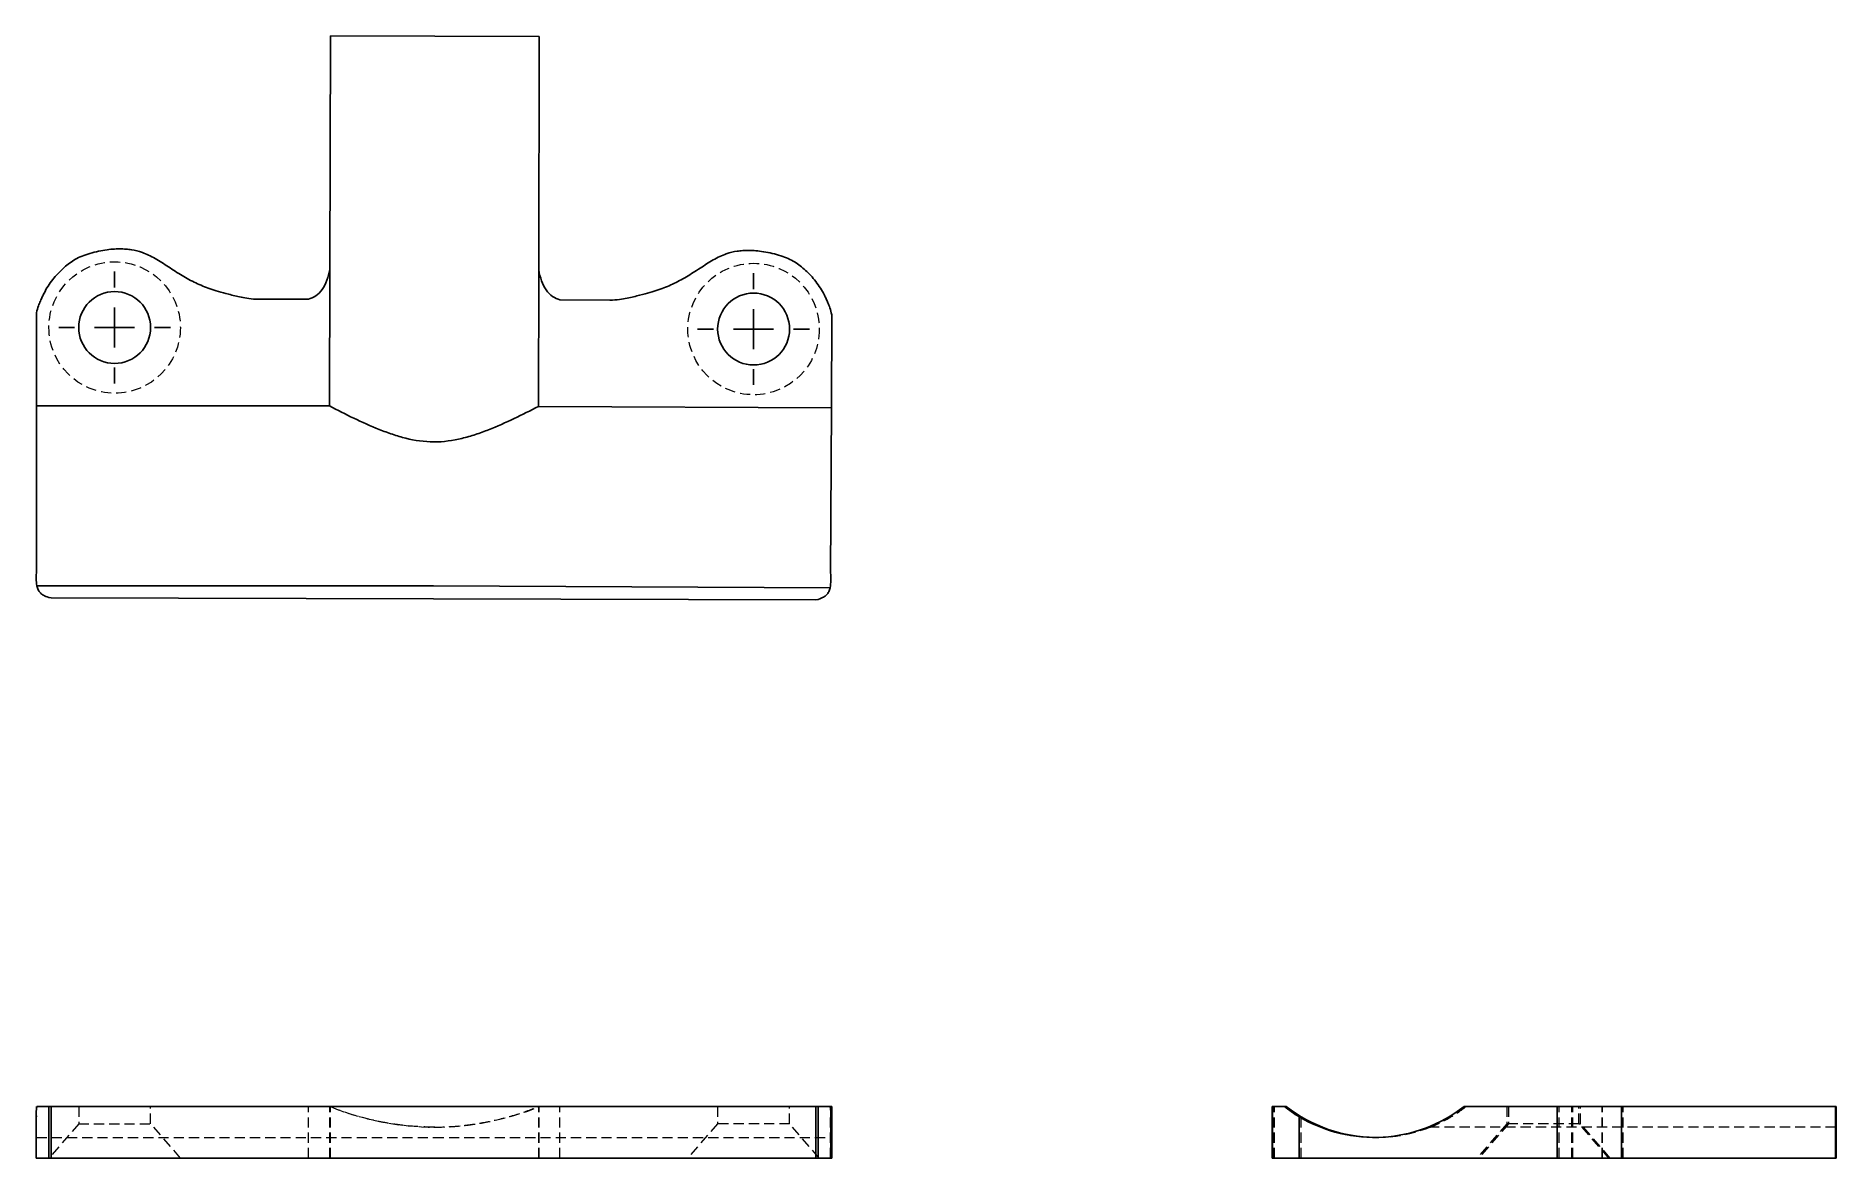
# Model space of a CAD drawing. Header units: millimetres. Extents: x 33 to 258, y 53 to 193.
import ezdxf

# ---------------------------------------------------------------- set-up
doc = ezdxf.new("R2010")
doc.units = ezdxf.units.MM
doc.linetypes.add('HIDDEN', pattern=[1.905, 1.27, -0.635])
doc.layers.add('10', color=7, linetype='Continuous')

# ---------------------------------------------------------------- blocks, each defined once
blk = doc.blocks.new('SW_CENTERMARKSYMBOL_0')
at = {"layer": '10', "color": 0}
for p, q in [((0, 5), (0, 6.99)), ((0, 0), (0, 2.5)), ((-5, 0), (-6.99, 0)), ((0, 0), (-2.5, 0)), ((0, 0), (0, -2.5)), ((0, 0), (2.5, 0)), ((5, 0), (6.99, 0)), ((0, -5), (0, -6.99))]:
    blk.add_line(p, q, dxfattribs=at)
blk = doc.blocks.new('SW_CENTERMARKSYMBOL_1')
at = {"layer": '10', "color": 0}
for p, q in [((0, 5), (0, 6.99)), ((0, 0), (0, 2.5)), ((-5, 0), (-6.99, 0)), ((0, 0), (-2.5, 0)), ((0, 0), (0, -2.5)), ((0, 0), (2.5, 0)), ((5, 0), (6.99, 0)), ((0, -5), (0, -6.99))]:
    blk.add_line(p, q, dxfattribs=at)

msp = doc.modelspace()

# ---------------------------------------------------------------- linework, layer by layer
at = {"color": 7, "linetype": 'Continuous', "lineweight": 25}
for p, q in [((70.11, 193.22), (70.04, 164.05)), ((70.11, 193.22), (83.16, 193.19)), ((96.22, 193.16), (83.16, 193.19)), ((96.22, 193.16), (96.14, 163.99)), ((70, 147), (70.04, 164.05)), ((96.1, 146.94), (96.14, 163.99)), ((67.38, 160.34), (61.15, 160.34)), ((98.79, 160.26), (105.02, 160.23)), ((33.4, 158.62), (33.4, 147)), ((132.76, 158.38), (132.71, 146.76)), ((33.4, 126.38), (33.4, 147)), ((33.4, 147), (70, 147)), ((132.71, 146.76), (96.1, 146.94)), ((132.61, 126.14), (132.71, 146.76)), ((83, 124.54), (33.45, 124.54)), ((83, 124.54), (132.55, 124.3)), ((34.95, 123.07), (35.23, 123.01)), ((35.23, 123.01), (130.76, 122.78)), ((131.04, 122.83), (130.76, 122.78)), ((33.36, 58.88), (33.36, 53.05)), ((33.45, 59.47), (33.37, 58.88)), ((33.4, 59.08), (33.4, 59.47)), ((33.4, 59.47), (33.4, 59.47)), ((34.95, 53.05), (34.95, 59.47)), ((34.95, 59.47), (35.23, 59.47)), ((35.23, 53.05), (35.23, 59.47)), ((35.23, 59.47), (130.76, 59.47)), ((130.76, 53.05), (130.76, 59.47)), ((131.04, 59.47), (130.76, 59.47)), ((131.04, 53.05), (131.04, 59.47)), ((132.55, 59.47), (132.63, 58.86)), ((132.71, 59.47), (132.6, 59.47)), ((132.64, 53.05), (132.64, 58.86)), ((132.76, 59.47), (132.71, 59.47)), ((132.76, 53.05), (132.76, 59.47)), ((187.78, 53.05), (187.78, 59.47)), ((187.83, 59.47), (187.78, 59.47)), ((187.83, 53.05), (187.83, 59.47)), ((189.54, 59.47), (189.3, 59.47)), ((223.38, 59.47), (211.76, 59.47)), ((223.38, 53.05), (223.38, 59.47)), ((231.43, 53.05), (231.43, 59.47)), ((258.16, 59.47), (231.48, 59.47)), ((258.16, 53.05), (258.16, 59.47)), ((258.22, 59.47), (258.16, 59.47)), ((258.22, 53.05), (258.22, 59.47)), ((191.14, 53.05), (191.14, 58.21)), ((34.95, 53.05), (35.23, 53.05)), ((35.23, 53.05), (130.76, 53.05)), ((131.04, 53.05), (130.76, 53.05)), ((132.76, 53.05), (132.69, 53.05)), ((187.83, 53.05), (187.78, 53.05)), ((223.38, 53.05), (191.14, 53.05)), ((258.16, 53.05), (231.48, 53.05)), ((258.16, 53.05), (258.22, 53.05))]:
    msp.add_line(p, q, dxfattribs=at)
at = {"color": 7, "linetype": 'HIDDEN', "lineweight": 18}
for p, q in [((33.4, 58.21), (33.4, 59.08)), ((38.67, 59.47), (38.67, 57.33)), ((47.66, 57.33), (47.66, 59.47)), ((67.38, 53.05), (67.38, 59.47)), ((70.04, 53.05), (70.04, 59.47)), ((70.11, 53.05), (70.11, 59.47)), ((96.14, 53.05), (96.14, 59.47)), ((96.22, 53.05), (96.22, 59.47)), ((98.79, 53.05), (98.79, 59.47)), ((118.5, 59.47), (118.5, 57.33)), ((127.48, 57.33), (127.48, 59.47)), ((188.01, 59.47), (187.83, 59.47)), ((188.01, 53.05), (188.01, 59.47)), ((188.07, 53.05), (188.07, 59.47)), ((217.11, 59.47), (217.11, 57.33)), ((217.31, 59.47), (217.31, 57.33)), ((223.62, 53.05), (223.62, 59.47)), ((225.23, 53.05), (225.23, 59.47)), ((225.26, 53.05), (225.26, 59.47)), ((225.34, 53.05), (225.34, 59.47)), ((226.1, 57.33), (226.1, 59.47)), ((226.29, 57.33), (226.29, 59.47)), ((228.99, 53.05), (228.99, 59.47)), ((229.05, 53.05), (229.05, 59.47)), ((231.62, 53.05), (231.62, 59.47)), ((33.4, 53.05), (33.4, 58.21)), ((38.67, 57.33), (34.95, 53.05)), ((38.67, 57.33), (47.66, 57.33)), ((51.38, 53.05), (47.66, 57.33)), ((83.16, 56.9), (83.04, 56.9)), ((118.5, 57.33), (114.77, 53.05)), ((127.48, 57.33), (118.5, 57.33)), ((131.2, 53.05), (127.48, 57.33)), ((132.61, 53.05), (132.61, 58.21)), ((191.38, 53.05), (191.38, 58.21)), ((258.19, 56.9), (207.5, 56.9)), ((217.11, 57.33), (213.39, 53.05)), ((217.31, 57.33), (213.58, 53.05)), ((226.1, 57.33), (217.11, 57.33)), ((226.1, 57.33), (226.29, 57.33)), ((229.82, 53.05), (226.1, 57.33)), ((230.01, 53.05), (226.29, 57.33)), ((33.4, 55.62), (83.03, 55.62)), ((83.03, 55.62), (132.65, 55.62)), ((200.53, 55.62), (200.77, 55.62)), ((188.01, 53.05), (187.83, 53.05))]:
    msp.add_line(p, q, dxfattribs=at)
for centre in [(43.16, 156.8), (122.99, 156.61)]:
    msp.add_circle(centre, 8.21, dxfattribs=at)
at = {"color": 7, "linetype": 'Continuous', "lineweight": 25}
for centre in [(43.16, 156.8), (122.99, 156.61)]:
    msp.add_circle(centre, 4.49, dxfattribs=at)
at = {"color": 7, "linetype": 'HIDDEN', "lineweight": 18}
for centre, radius, start, end in [((83.35, 92.32), 35.42, 248.0516, 269.6938), ((82.97, 92.32), 35.42, 270.3062, 291.9484), ((200.77, 73.92), 18.3, 269.6248, 291.5845)]:
    msp.add_arc(centre, radius, start, end, dxfattribs=at)
at = {"color": 7, "linetype": 'Continuous', "lineweight": 25}
for centre, radius, start, end in [((28.77, 59.01), 103.93, 358.1312, 0.2543), ((200.77, 73.92), 18.3, 232.1507, 269.6248), ((200.53, 73.92), 18.3, 239.1301, 307.8497), ((342.33, 59.22), 84.17, 179.8298, 181.5774), ((174.05, 59.22), 84.17, 358.4226, 0.1702)]:
    msp.add_arc(centre, radius, start, end, dxfattribs=at)
for points, knots in [([(61.15, 160.34), (60.68, 160.34), (60.29, 160.37), (59.59, 160.46), (59.29, 160.52), (58.7, 160.64), (58.43, 160.71), (57.91, 160.83), (57.66, 160.89), (56.94, 161.07), (56.52, 161.18), (55.76, 161.41), (55.41, 161.53), (54.77, 161.75), (54.47, 161.86), (53.88, 162.1), (53.59, 162.23), (52.73, 162.63), (52.16, 162.95), (51.02, 163.64), (50.45, 164.01), (49.62, 164.56), (49.34, 164.74), (48.79, 165.09), (48.52, 165.26), (47.96, 165.57), (47.68, 165.72), (47.14, 165.97), (46.88, 166.08), (46.15, 166.35), (45.73, 166.45), (45.05, 166.55), (44.81, 166.57), (44.32, 166.61), (44.06, 166.62), (43.51, 166.62), (43.23, 166.61), (42.62, 166.57), (42.3, 166.53), (41.27, 166.36), (40.49, 166.19), (39.48, 165.87), (39.16, 165.75), (38.58, 165.5), (38.32, 165.36), (37.83, 165.06), (37.59, 164.9), (37.15, 164.55), (36.93, 164.37), (36.49, 163.96), (36.27, 163.75), (35.84, 163.28), (35.63, 163.04), (35.22, 162.52), (35.02, 162.24), (34.66, 161.68), (34.5, 161.39), (34.27, 160.93), (34.19, 160.78), (34.04, 160.46), (33.97, 160.29), (33.81, 159.92), (33.73, 159.73), (33.56, 159.25), (33.48, 158.97), (33.4, 158.62)], [0, 0, 0, 0, 0.015625, 0.015625, 0.03125, 0.03125, 0.046875, 0.046875, 0.0625, 0.0625, 0.09375, 0.09375, 0.125, 0.125, 0.15625, 0.15625, 0.1875, 0.1875, 0.25, 0.25, 0.3125, 0.3125, 0.34375, 0.34375, 0.375, 0.375, 0.40625, 0.40625, 0.4375, 0.4375, 0.5, 0.5, 0.53125, 0.53125, 0.5625, 0.5625, 0.59375, 0.59375, 0.625, 0.625, 0.6875, 0.6875, 0.71875, 0.71875, 0.75, 0.75, 0.78125, 0.78125, 0.8125, 0.8125, 0.84375, 0.84375, 0.875, 0.875, 0.90625, 0.90625, 0.9375, 0.9375, 0.953125, 0.953125, 0.96875, 0.96875, 0.984375, 0.984375, 1, 1, 1, 1]), ([(105.02, 160.23), (105.49, 160.23), (105.88, 160.26), (106.58, 160.35), (106.88, 160.41), (107.47, 160.53), (107.74, 160.59), (108.26, 160.71), (108.51, 160.77), (109.23, 160.94), (109.65, 161.06), (110.42, 161.28), (110.76, 161.39), (111.4, 161.61), (111.7, 161.73), (112.3, 161.96), (112.59, 162.08), (113.45, 162.49), (114.02, 162.8), (115.17, 163.48), (115.74, 163.85), (116.57, 164.39), (116.85, 164.57), (117.4, 164.92), (117.68, 165.09), (118.23, 165.4), (118.51, 165.54), (119.06, 165.8), (119.32, 165.91), (120.05, 166.17), (120.47, 166.27), (121.15, 166.36), (121.39, 166.39), (121.88, 166.42), (122.14, 166.43), (122.69, 166.43), (122.97, 166.42), (123.58, 166.37), (123.9, 166.33), (124.93, 166.16), (125.7, 165.99), (126.72, 165.66), (127.03, 165.54), (127.61, 165.28), (127.87, 165.14), (128.37, 164.84), (128.6, 164.68), (129.04, 164.33), (129.26, 164.14), (129.7, 163.74), (129.91, 163.52), (130.34, 163.06), (130.56, 162.81), (130.96, 162.28), (131.16, 162.01), (131.51, 161.44), (131.68, 161.15), (131.9, 160.7), (131.98, 160.54), (132.13, 160.22), (132.2, 160.05), (132.36, 159.69), (132.44, 159.49), (132.6, 159.01), (132.68, 158.73), (132.76, 158.38)], [0, 0, 0, 0, 0.015625, 0.015625, 0.03125, 0.03125, 0.046875, 0.046875, 0.0625, 0.0625, 0.09375, 0.09375, 0.125, 0.125, 0.15625, 0.15625, 0.1875, 0.1875, 0.25, 0.25, 0.3125, 0.3125, 0.34375, 0.34375, 0.375, 0.375, 0.40625, 0.40625, 0.4375, 0.4375, 0.5, 0.5, 0.53125, 0.53125, 0.5625, 0.5625, 0.59375, 0.59375, 0.625, 0.625, 0.6875, 0.6875, 0.71875, 0.71875, 0.75, 0.75, 0.78125, 0.78125, 0.8125, 0.8125, 0.84375, 0.84375, 0.875, 0.875, 0.90625, 0.90625, 0.9375, 0.9375, 0.953125, 0.953125, 0.96875, 0.96875, 0.984375, 0.984375, 1, 1, 1, 1]), ([(70.04, 164.05), (69.96, 163.6), (69.84, 163.14), (69.53, 162.28), (69.33, 161.89), (68.86, 161.23), (68.59, 160.96), (68, 160.55), (67.68, 160.41), (67.38, 160.34)], [0, 0, 0, 0, 0.25, 0.25, 0.5, 0.5, 0.75, 0.75, 1, 1, 1, 1]), ([(96.14, 163.99), (96.23, 163.54), (96.34, 163.07), (96.65, 162.22), (96.85, 161.83), (97.31, 161.16), (97.59, 160.89), (98.17, 160.48), (98.49, 160.33), (98.79, 160.26)], [0, 0, 0, 0, 0.25, 0.25, 0.5, 0.5, 0.75, 0.75, 1, 1, 1, 1]), ([(83.04, 142.5), (81.84, 142.52), (80.67, 142.69), (78.97, 143.11), (78.41, 143.28), (77.3, 143.64), (76.75, 143.85), (75.12, 144.5), (74.07, 144.98), (72, 145.97), (71, 146.48), (70, 147)], [0, 0, 0, 0, 0.25, 0.25, 0.375, 0.375, 0.5, 0.5, 0.75, 0.75, 1, 1, 1, 1]), ([(83.04, 142.5), (84.25, 142.51), (85.41, 142.68), (87.11, 143.09), (87.68, 143.25), (88.79, 143.62), (89.34, 143.82), (90.97, 144.46), (92.03, 144.93), (94.09, 145.92), (95.11, 146.43), (96.1, 146.94)], [0, 0, 0, 0, 0.25, 0.25, 0.375, 0.375, 0.5, 0.5, 0.75, 0.75, 1, 1, 1, 1]), ([(33.45, 124.54), (33.38, 124.83), (33.36, 125.13), (33.36, 125.75), (33.38, 126.06), (33.4, 126.38)], [0, 0, 0, 0, 0.5, 0.5, 1, 1, 1, 1]), ([(132.55, 124.3), (132.61, 124.59), (132.64, 124.89), (132.64, 125.51), (132.62, 125.82), (132.61, 126.14)], [0, 0, 0, 0, 0.5, 0.5, 1, 1, 1, 1]), ([(33.45, 124.54), (33.49, 124.35), (33.55, 124.18), (33.69, 123.88), (33.78, 123.76), (33.98, 123.53), (34.1, 123.44), (34.43, 123.26), (34.64, 123.18), (34.95, 123.07)], [0, 0, 0, 0, 0.25, 0.25, 0.5, 0.5, 0.75, 0.75, 1, 1, 1, 1]), ([(132.55, 124.3), (132.5, 124.11), (132.45, 123.94), (132.3, 123.65), (132.22, 123.52), (132.01, 123.3), (131.89, 123.21), (131.56, 123.03), (131.35, 122.94), (131.04, 122.83)], [0, 0, 0, 0, 0.25, 0.25, 0.5, 0.5, 0.75, 0.75, 1, 1, 1, 1]), ([(33.45, 59.47), (33.49, 59.47), (33.55, 59.47), (33.69, 59.47), (33.78, 59.47), (33.98, 59.47), (34.1, 59.47), (34.43, 59.47), (34.64, 59.47), (34.95, 59.47)], [0, 0, 0, 0, 0.25, 0.25, 0.5, 0.5, 0.75, 0.75, 1, 1, 1, 1]), ([(132.55, 59.47), (132.5, 59.47), (132.45, 59.47), (132.3, 59.47), (132.22, 59.47), (132.01, 59.47), (131.89, 59.47), (131.56, 59.47), (131.35, 59.47), (131.04, 59.47)], [0, 0, 0, 0, 0.25, 0.25, 0.5, 0.5, 0.75, 0.75, 1, 1, 1, 1]), ([(189.3, 59.47), (189.11, 59.47), (188.94, 59.47), (188.65, 59.47), (188.52, 59.47), (188.3, 59.47), (188.21, 59.47), (188.03, 59.47), (187.94, 59.47), (187.83, 59.47)], [0, 0, 0, 0, 0.25, 0.25, 0.5, 0.5, 0.75, 0.75, 1, 1, 1, 1]), ([(189.3, 59.47), (189.59, 59.24), (189.89, 59.02), (190.51, 58.6), (190.82, 58.4), (191.14, 58.21)], [0, 0, 0, 0, 0.5, 0.5, 1, 1, 1, 1]), ([(231.42, 59.47), (231.42, 59.47), (231.42, 59.47), (231.25, 59.47), (230.97, 59.47), (230.57, 59.47), (230.01, 59.47), (229.24, 59.47), (228.29, 59.47), (227.45, 59.47), (226.8, 59.47), (226.42, 59.47), (226.03, 59.47), (225.62, 59.47), (225.19, 59.47), (224.71, 59.47), (224.1, 59.47), (223.64, 59.47), (223.38, 59.47)], [0, 0, 0, 0, 0.052571, 0.140989, 0.240966, 0.336354, 0.418963, 0.508504, 0.603593, 0.706703, 0.737761, 0.768792, 0.799861, 0.831359, 0.864174, 0.900189, 0.943183, 1, 1, 1, 1]), ([(33.37, 53.05), (33.37, 53.05), (33.38, 53.05), (33.46, 53.05), (33.62, 53.05), (33.83, 53.05), (34.09, 53.05), (34.47, 53.05), (34.77, 53.05), (34.95, 53.05)], [0, 0, 0, 0, 0.138955, 0.31481, 0.468577, 0.577335, 0.685365, 0.813953, 1, 1, 1, 1]), ([(132.63, 53.05), (132.63, 53.05), (132.62, 53.05), (132.53, 53.05), (132.37, 53.05), (132.16, 53.05), (131.9, 53.05), (131.52, 53.05), (131.22, 53.05), (131.04, 53.05)], [0, 0, 0, 0, 0.1451423, 0.319734, 0.4723961, 0.5803722, 0.6876258, 0.8152896, 1, 1, 1, 1]), ([(191.14, 53.05), (190.84, 53.05), (190.61, 53.05), (190.18, 53.05), (189.99, 53.05), (189.46, 53.05), (189.16, 53.05), (188.77, 53.05), (188.66, 53.05), (188.46, 53.05), (188.37, 53.05), (188.21, 53.05), (188.14, 53.05), (187.99, 53.05), (187.92, 53.05), (187.83, 53.05)], [0, 0, 0, 0, 0.125, 0.125, 0.25, 0.25, 0.5, 0.5, 0.625, 0.625, 0.75, 0.75, 0.875, 0.875, 1, 1, 1, 1]), ([(231.42, 53.05), (231.42, 53.05), (231.42, 53.05), (231.25, 53.05), (230.97, 53.05), (230.57, 53.05), (230.01, 53.05), (229.24, 53.05), (228.29, 53.05), (227.45, 53.05), (226.8, 53.05), (226.42, 53.05), (226.03, 53.05), (225.62, 53.05), (225.19, 53.05), (224.71, 53.05), (224.1, 53.05), (223.64, 53.05), (223.38, 53.05)], [0, 0, 0, 0, 0.052571, 0.140989, 0.240966, 0.336354, 0.418963, 0.508504, 0.603593, 0.706703, 0.737761, 0.768792, 0.799861, 0.831359, 0.864174, 0.900189, 0.943183, 1, 1, 1, 1])]:
    msp.add_open_spline(points, degree=3, knots=knots, dxfattribs=at)
at = {"color": 7, "linetype": 'HIDDEN', "lineweight": 18}
for points, knots in [([(33.37, 58.88), (33.37, 58.86), (33.33, 58.62), (33.37, 58.4), (33.4, 58.21)], [0, 0, 0, 0, 0.079016, 1, 1, 1, 1]), ([(83.04, 56.9), (81.84, 56.91), (80.67, 56.97), (78.97, 57.15), (78.41, 57.23), (77.3, 57.4), (76.75, 57.49), (75.12, 57.83), (74.07, 58.09), (72, 58.71), (71, 59.07), (70, 59.47)], [0, 0, 0, 0, 0.25, 0.25, 0.375, 0.375, 0.5, 0.5, 0.75, 0.75, 1, 1, 1, 1]), ([(83.04, 56.9), (84.25, 56.91), (85.41, 56.97), (87.11, 57.15), (87.68, 57.23), (88.79, 57.4), (89.34, 57.49), (90.97, 57.83), (92.03, 58.09), (94.09, 58.71), (95.11, 59.07), (96.1, 59.47)], [0, 0, 0, 0, 0.25, 0.25, 0.375, 0.375, 0.5, 0.5, 0.75, 0.75, 1, 1, 1, 1]), ([(132.63, 58.86), (132.63, 58.85), (132.67, 58.61), (132.64, 58.4), (132.61, 58.21)], [0, 0, 0, 0, 0.058123, 1, 1, 1, 1]), ([(207.5, 56.9), (207.51, 56.91), (207.68, 56.97), (208.09, 57.15), (208.25, 57.23), (208.62, 57.4), (208.82, 57.49), (209.46, 57.83), (209.93, 58.09), (210.92, 58.71), (211.43, 59.07), (211.94, 59.47)], [0, 0, 0, 0, 0.25, 0.25, 0.375, 0.375, 0.5, 0.5, 0.75, 0.75, 1, 1, 1, 1]), ([(207.5, 56.9), (207.52, 56.91), (207.69, 56.97), (208.11, 57.15), (208.28, 57.23), (208.64, 57.4), (208.85, 57.49), (209.5, 57.83), (209.98, 58.09), (210.97, 58.71), (211.48, 59.07), (212, 59.47)], [0, 0, 0, 0, 0.25, 0.25, 0.375, 0.375, 0.5, 0.5, 0.75, 0.75, 1, 1, 1, 1])]:
    msp.add_open_spline(points, degree=3, knots=knots, dxfattribs=at)

# ---------------------------------------------------------------- block references
at = {"layer": '10'}
for name, p in [('SW_CENTERMARKSYMBOL_0', (43.16, 156.8)), ('SW_CENTERMARKSYMBOL_1', (122.99, 156.61))]:
    msp.add_blockref(name, p, dxfattribs=at)

doc.saveas('drawing.dxf')
